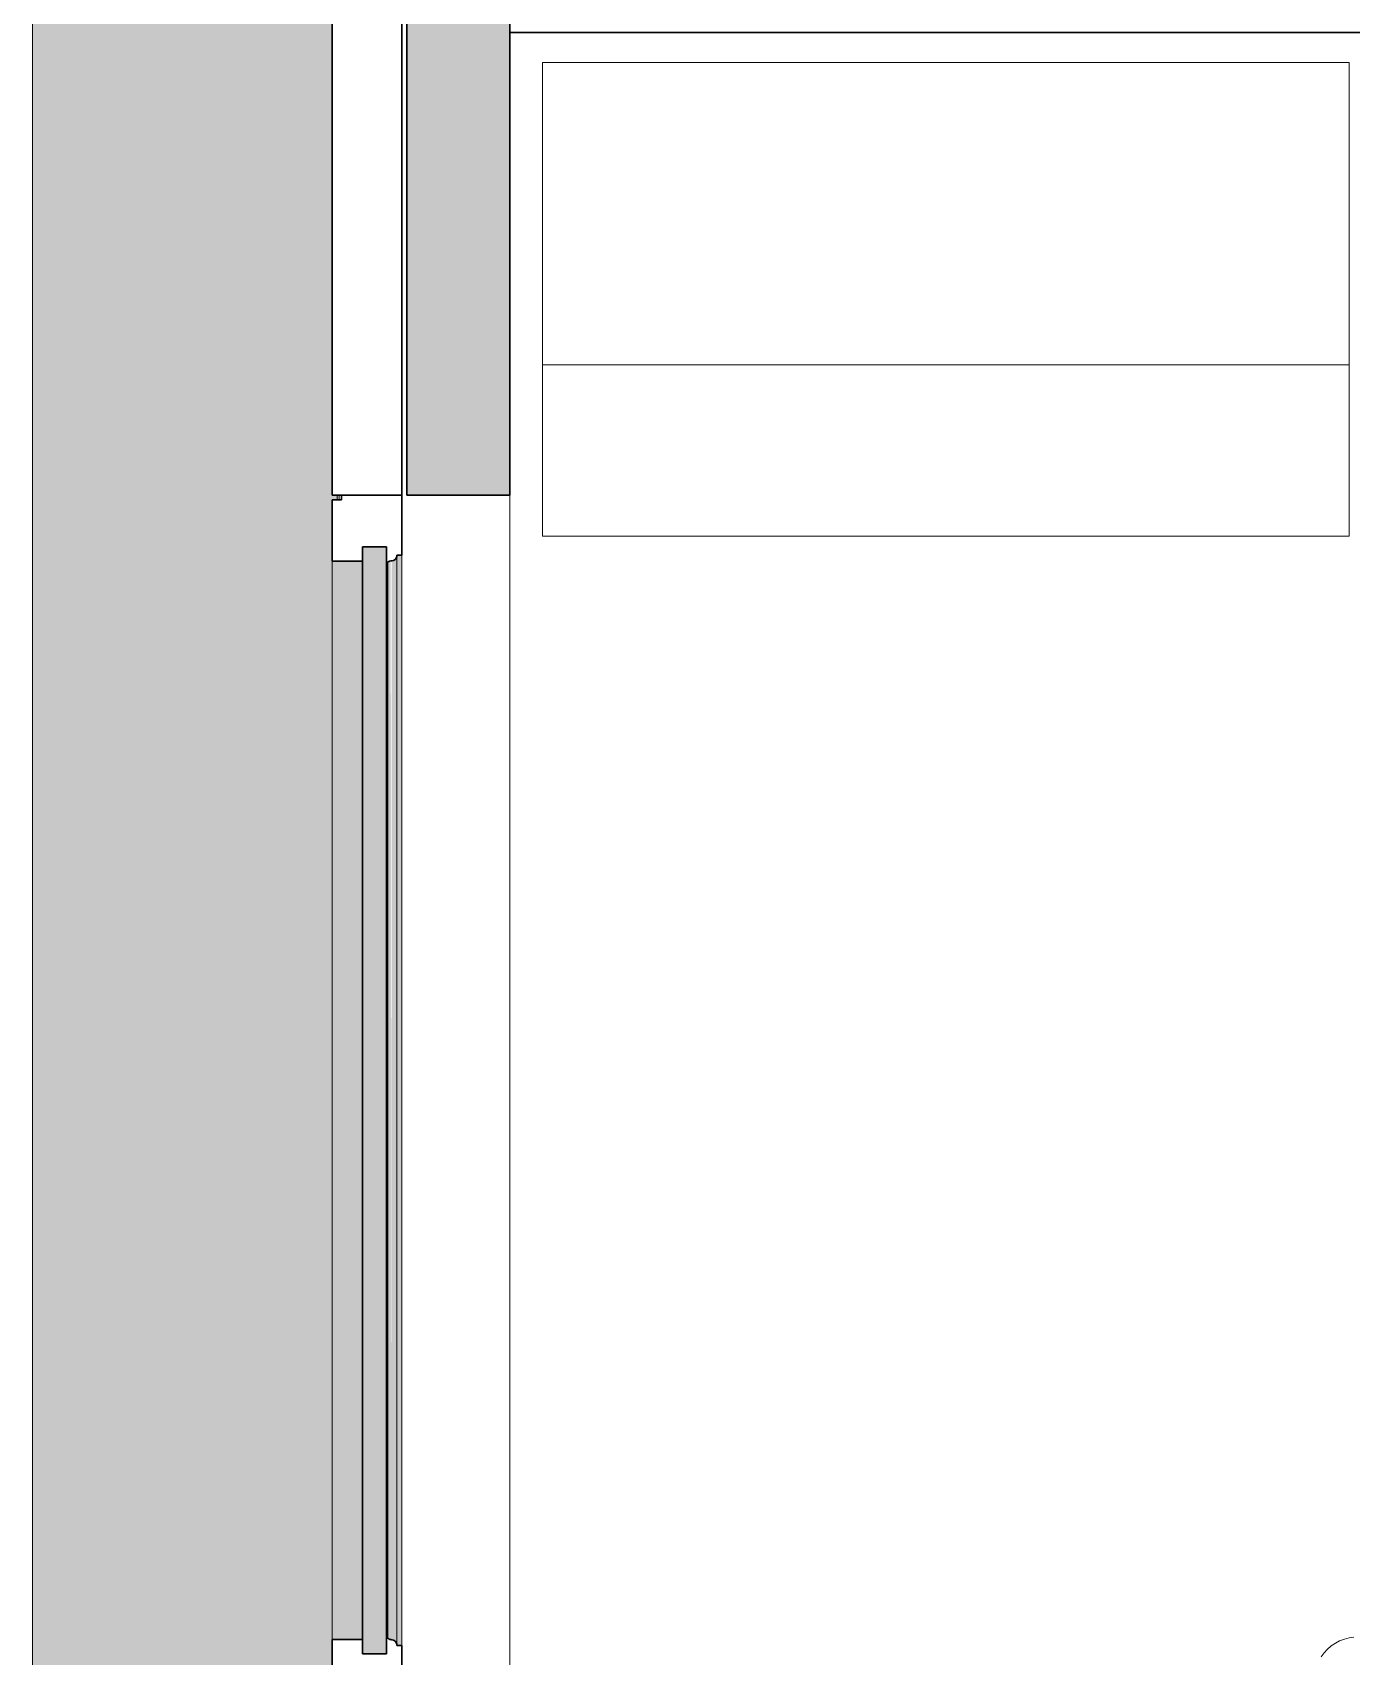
# Model space of a CAD drawing. Header units: millimetres. Extents: x 79795 to 317870, y -36033 to 97293.
# Drawn here: x 156389 to 157698, y 21645 to 23255 of the extents above; entities that cross this region are included whole.
import ezdxf

# ---------------------------------------------------------------- set-up
doc = ezdxf.new("R2010")
doc.units = ezdxf.units.MM
doc.header["$MEASUREMENT"] = 0
for name, color, linetype, lineweight in [('CSM-STL-XX-ZZ-M3-A-XXXX-00001_detached _19_04_21__rvt-1-Level 4$0$A-GLAZ', 7, 'CONTINUOUS', 9), ('CSM-STL-XX-ZZ-M3-A-XXXX-00001_detached _19_04_21__rvt-1-Level 4$0$A-WALL-PATT', 7, 'CONTINUOUS', 9), ('CSM-STL-XX-ZZ-M3-A-XXXX-00001_detached _19_04_21__rvt-1-Level 4$0$I-WALL', 7, 'CONTINUOUS', 9), ('G-IMPT', 8, 'CONTINUOUS', 9), ('I-FURN', 8, 'CONTINUOUS', 9)]:
    doc.layers.add(name, color=color, linetype=linetype, lineweight=lineweight)

msp = doc.modelspace()

# ---------------------------------------------------------------- hatches: boundary and pattern name
at = {"layer": 'CSM-STL-XX-ZZ-M3-A-XXXX-00001_detached _19_04_21__rvt-1-Level 4$0$A-GLAZ'}
h = msp.add_hatch(color=256, dxfattribs=at)
h.paths.add_polyline_path([(156389.5, 16190.3), (156404.8, 16190.3), (156404.8, 16290.3), (156691.5, 16290.3), (156691.5, 16294.6), (156686.8, 16294.6), (156686.8, 17486), (156691.5, 17486), (156691.5, 17490.3), (156686.8, 17490.3), (156686.8, 18843.3), (156389.5, 18843.3), (156389.5, 16290.3)], flags=0)
h.paths.add_polyline_path([(156389.5, 18943.3), (156691.5, 18943.3), (156691.5, 18947.6), (156686.8, 18947.6), (156686.8, 20139), (156691.5, 20139), (156691.5, 20143.3), (156686.8, 20143.3), (156686.8, 21496.3), (156389.5, 21496.3), (156389.5, 18947.6)], flags=0)
h.paths.add_polyline_path([(156684.1, 21596.3), (156691.5, 21596.3), (156691.5, 21600.6), (156686.8, 21600.6), (156686.8, 22792), (156691.5, 22792), (156691.5, 22796.3), (156686.8, 22796.3), (156686.8, 24149.3), (156389.5, 24149.3), (156389.5, 21596.3)], flags=0)
h.paths.add_polyline_path([(156389.5, 24249.3), (156691.5, 24249.3), (156691.5, 24253.6), (156686.8, 24253.6), (156686.8, 25445), (156691.5, 25445), (156691.5, 25449.3), (156404.8, 25449.3), (156404.8, 25549.3), (156389.5, 25549.3), (156389.5, 24253.6)], flags=0)
h = msp.add_hatch(color=256, dxfattribs=at)
h.paths.add_polyline_path([(156691.5, 16290.3), (156693.6, 16290.3), (156693.6, 16294.6), (156691.5, 16294.6)], flags=0)
h.paths.add_polyline_path([(156693.6, 17486), (156693.6, 17490.3), (156691.5, 17490.3), (156691.5, 17486)], flags=0)
h.paths.add_polyline_path([(156693.6, 18943.3), (156693.6, 18947.6), (156691.5, 18947.6), (156691.5, 18943.3)], flags=0)
h.paths.add_polyline_path([(156691.5, 20139), (156693.6, 20139), (156693.6, 20143.3), (156691.5, 20143.3)], flags=0)
h.paths.add_polyline_path([(156691.5, 21596.3), (156693.6, 21596.3), (156693.6, 21600.6), (156691.5, 21600.6)], flags=0)
h.paths.add_polyline_path([(156691.5, 22792), (156693.6, 22792), (156693.6, 22796.3), (156691.5, 22796.3)], flags=0)
h.paths.add_polyline_path([(156691.5, 24249.3), (156693.6, 24249.3), (156693.6, 24253.6), (156691.5, 24253.6)], flags=0)
h.paths.add_polyline_path([(156691.5, 25445), (156693.6, 25445), (156693.6, 25449.3), (156691.5, 25449.3)], flags=0)
h = msp.add_hatch(color=256, dxfattribs=at)
h.paths.add_polyline_path([(156750.7, 16349.5), (156750.2, 16352.4), (156750.2, 16350.7)], flags=0)
h.paths.add_polyline_path([(156749, 17426.7), (156750.7, 17429.6), (156749.6, 17428.3), (156749.1, 17427.1)], flags=0)
h.paths.add_polyline_path([(156750.7, 19002.5), (156750.2, 19005.4), (156750.2, 19003.7)], flags=0)
h.paths.add_polyline_path([(156749, 20079.7), (156750.7, 20082.6), (156749.6, 20081.3), (156749.1, 20080.1)], flags=0)
h.paths.add_polyline_path([(156750.7, 21655.5), (156750.2, 21658.4), (156750.2, 21656.7)], flags=0)
h.paths.add_polyline_path([(156749, 22732.7), (156750.7, 22735.6), (156749.6, 22734.3), (156749.1, 22733.1)], flags=0)
h.paths.add_polyline_path([(156750.7, 24308.5), (156750.2, 24311.4), (156750.2, 24309.7)], flags=0)
h.paths.add_polyline_path([(156749, 25385.7), (156750.7, 25388.6), (156749.6, 25387.3), (156749.1, 25386.1)], flags=0)
h = msp.add_hatch(color=256, dxfattribs=at)
h.paths.add_polyline_path([(156389.4, 16190.3), (156389.5, 16190.3), (156389.4, 16642.7)], flags=0)
h.paths.add_polyline_path([(156389.4, 18943.3), (156389.5, 18943.3), (156389.4, 19246.9)], flags=0)
h.paths.add_polyline_path([(156389.4, 21596.3), (156389.5, 21596.3), (156389.4, 21851.2)], flags=0)
h.paths.add_polyline_path([(156389.4, 24249.3), (156389.5, 24249.3), (156389.4, 25323.5)], flags=0)
for points in [[(156740.7, 21647.5), (156740.7, 22745.1), (156716.8, 22745.1), (156716.8, 21647.5)], [(156686.8, 21661.5), (156716.8, 21661.5), (156716.8, 22731.1), (156686.8, 22731.1), (156686.8, 21851.2)], [(156745.8, 21661.3), (156744.7, 22731.1), (156741.8, 22729.9), (156741.8, 21662.8), (156744.7, 21661.5)], [(156750.7, 21657.1), (156750.2, 22734.3), (156747.1, 22731.6), (156745.8, 22730.9), (156745.8, 21661.3), (156749.5, 21659.5), (156750.2, 21658.4)], [(156755.7, 21655.5), (156755.7, 22737.1), (156750.7, 22737.1), (156750.7, 21655.5)]]:
    msp.add_hatch(color=256, dxfattribs=at).paths.add_polyline_path(points, flags=0)
at = {"layer": 'CSM-STL-XX-ZZ-M3-A-XXXX-00001_detached _19_04_21__rvt-1-Level 4$0$A-WALL-PATT'}
for points in [[(156862.8, 22898.3), (156862.8, 24147.3), (156760.8, 24147.3), (156760.8, 22898.3), (156793.2, 22898.3)], [(156760.8, 22796.3), (156862.8, 22796.3), (156862.8, 22898.3), (156760.8, 22898.3)]]:
    msp.add_hatch(color=256, dxfattribs=at).paths.add_polyline_path(points, flags=0)

# ---------------------------------------------------------------- linework, layer by layer
at = {"layer": 'CSM-STL-XX-ZZ-M3-A-XXXX-00001_detached _19_04_21__rvt-1-Level 4$0$A-GLAZ'}
for p, q in [((156389.4, 24149.3), (156389.4, 21596.3)), ((156389.5, 24149.3), (156389.5, 21596.3)), ((156691.5, 22796.3), (156691.5, 22792)), ((156693.6, 22796.3), (156693.6, 22792)), ((156686.8, 22731.1), (156686.8, 21661.5)), ((156741.8, 22729.9), (156741.8, 21662.8)), ((156750.7, 22737.1), (156750.7, 22735.6)), ((156750.7, 22735.6), (156750.7, 21657.1)), ((156755.7, 21655.5), (156755.7, 22737.1)), ((156750.7, 21657.1), (156750.7, 21655.5))]:
    msp.add_line(p, q, dxfattribs=at)
at = {"layer": 'CSM-STL-XX-ZZ-M3-A-XXXX-00001_detached _19_04_21__rvt-1-Level 4$0$A-GLAZ', "lineweight": 30}
for p, q in [((156686.8, 24149.3), (156686.8, 22796.3)), ((156755.7, 22796.3), (156755.7, 24149.3)), ((156686.8, 22796.3), (156755.7, 22796.3)), ((156695.8, 22792), (156686.8, 22792)), ((156686.8, 22792), (156686.8, 22731.1)), ((156755.7, 22796.3), (156695.8, 22796.3)), ((156695.8, 22796.3), (156695.8, 22792)), ((156755.7, 22737.1), (156755.7, 22796.3)), ((156740.7, 22745.1), (156716.8, 22745.1)), ((156716.8, 22745.1), (156716.8, 21647.5)), ((156716.8, 22731.1), (156716.8, 22745.1)), ((156716.8, 22745.1), (156740.7, 22745.1)), ((156740.7, 21647.5), (156740.7, 22745.1)), ((156740.7, 22745.1), (156740.7, 22729.9)), ((156686.8, 22731.1), (156716.8, 22731.1)), ((156740.7, 22729.9), (156741.8, 22729.9)), ((156750.7, 22737.1), (156755.7, 22737.1)), ((156750.7, 22735.6), (156750.7, 22737.1)), ((156716.8, 21661.5), (156686.8, 21661.5)), ((156686.8, 21661.5), (156686.8, 21600.6)), ((156716.8, 21647.5), (156716.8, 21661.5)), ((156716.8, 21647.5), (156740.7, 21647.5)), ((156740.7, 21647.5), (156716.8, 21647.5)), ((156741.8, 21662.8), (156740.7, 21662.8)), ((156740.7, 21662.8), (156740.7, 21647.5)), ((156750.7, 21655.5), (156750.7, 21657.1)), ((156755.7, 21655.5), (156750.7, 21655.5)), ((156755.7, 21596.3), (156755.7, 21655.5))]:
    msp.add_line(p, q, dxfattribs=at)
for centre, radius, start, end in [((156746.2, 22724), 7.4, 93.4261, 126.5739), ((156745.5, 22736.7), 5.36, 273.4261, 348.0476), ((156746.2, 21668.7), 7.4, 233.4261, 266.5739), ((156745.5, 21656), 5.36, 11.9524, 86.5739)]:
    msp.add_arc(centre, radius, start, end, dxfattribs=at)
at = {"layer": 'CSM-STL-XX-ZZ-M3-A-XXXX-00001_detached _19_04_21__rvt-1-Level 4$0$A-GLAZ'}
for points in [[(156741.8, 22729.9), (156742.2, 22730.2), (156742.6, 22730.4), (156743, 22730.6)], [(156743, 21662), (156742.6, 21662.2), (156742.2, 21662.5), (156741.8, 21662.8)]]:
    msp.add_open_spline(points, degree=3, dxfattribs=at)
for points, knots in [([(156745.8, 22731.3), (156746.2, 22731.4), (156746.9, 22731.5), (156747.8, 22731.8), (156748.2, 22732.1), (156748.4, 22732.2)], [-1, -1, -1, -1, -0.8, -0.7, -0.6, -0.6, -0.6, -0.6]), ([(156749.5, 22733.1), (156749.6, 22733.3), (156749.9, 22733.7), (156750.4, 22734.5), (156750.6, 22735.1), (156750.7, 22735.6)], [-0.4, -0.4, -0.4, -0.4, -0.3, -0.2, 0, 0, 0, 0]), ([(156748.4, 21660.4), (156748.2, 21660.6), (156747.8, 21660.8), (156746.9, 21661.2), (156746.2, 21661.3), (156745.8, 21661.3)], [0.6, 0.6, 0.6, 0.6, 0.7, 0.8, 1, 1, 1, 1]), ([(156750.7, 21657.1), (156750.6, 21657.5), (156750.4, 21658.2), (156749.9, 21659), (156749.6, 21659.4), (156749.5, 21659.5)], [0, 0, 0, 0, 0.2, 0.3, 0.4, 0.4, 0.4, 0.4])]:
    msp.add_open_spline(points, degree=3, knots=knots, dxfattribs=at)
at = {"layer": 'CSM-STL-XX-ZZ-M3-A-XXXX-00001_detached _19_04_21__rvt-1-Level 4$0$I-WALL', "lineweight": 30}
for p, q in [((156760.8, 24147.3), (156760.8, 22898.3)), ((156862.8, 22898.3), (156862.8, 24147.3)), ((156862.8, 23357.3), (156862.8, 23255.3)), ((156862.8, 23255.3), (161148.8, 23255.3)), ((156760.8, 22898.3), (156760.8, 22796.3)), ((156862.8, 22796.3), (156862.8, 22898.3)), ((156760.8, 22796.3), (156862.8, 22796.3))]:
    msp.add_line(p, q, dxfattribs=at)
at = {"layer": 'CSM-STL-XX-ZZ-M3-A-XXXX-00001_detached _19_04_21__rvt-1-Level 4$0$I-WALL'}
msp.add_line((156862.8, 22796.3), (156862.8, 21596.3), dxfattribs=at)
at = {"layer": 'G-IMPT'}
for p, q in [((157695.3, 21663.3), (157690.5, 21662)), ((157695.3, 21663.3), (157699.9, 21663.9)), ((157670.4, 21648.4), (157667.4, 21644.3)), ((157670.4, 21648.4), (157673.6, 21651.8)), ((157677.4, 21655.2), (157673.6, 21651.8)), ((157681.6, 21658), (157677.4, 21655.2)), ((157681.6, 21658), (157685.8, 21660.2)), ((157685.8, 21660.2), (157690.5, 21662))]:
    msp.add_line(p, q, dxfattribs=at)
at = {"layer": 'I-FURN'}
for p, q in [((157695.4, 23225.7), (156895.4, 23225.7)), ((156895.4, 23225.7), (156895.4, 22925.7)), ((157695.4, 22925.7), (157695.4, 23225.7)), ((156895.4, 22925.7), (157695.4, 22925.7)), ((156895.4, 22925.7), (156895.4, 22755.7)), ((157695.4, 22755.7), (157695.4, 22925.7)), ((156895.4, 22755.7), (157695.4, 22755.7))]:
    msp.add_line(p, q, dxfattribs=at)

doc.saveas('drawing.dxf')
